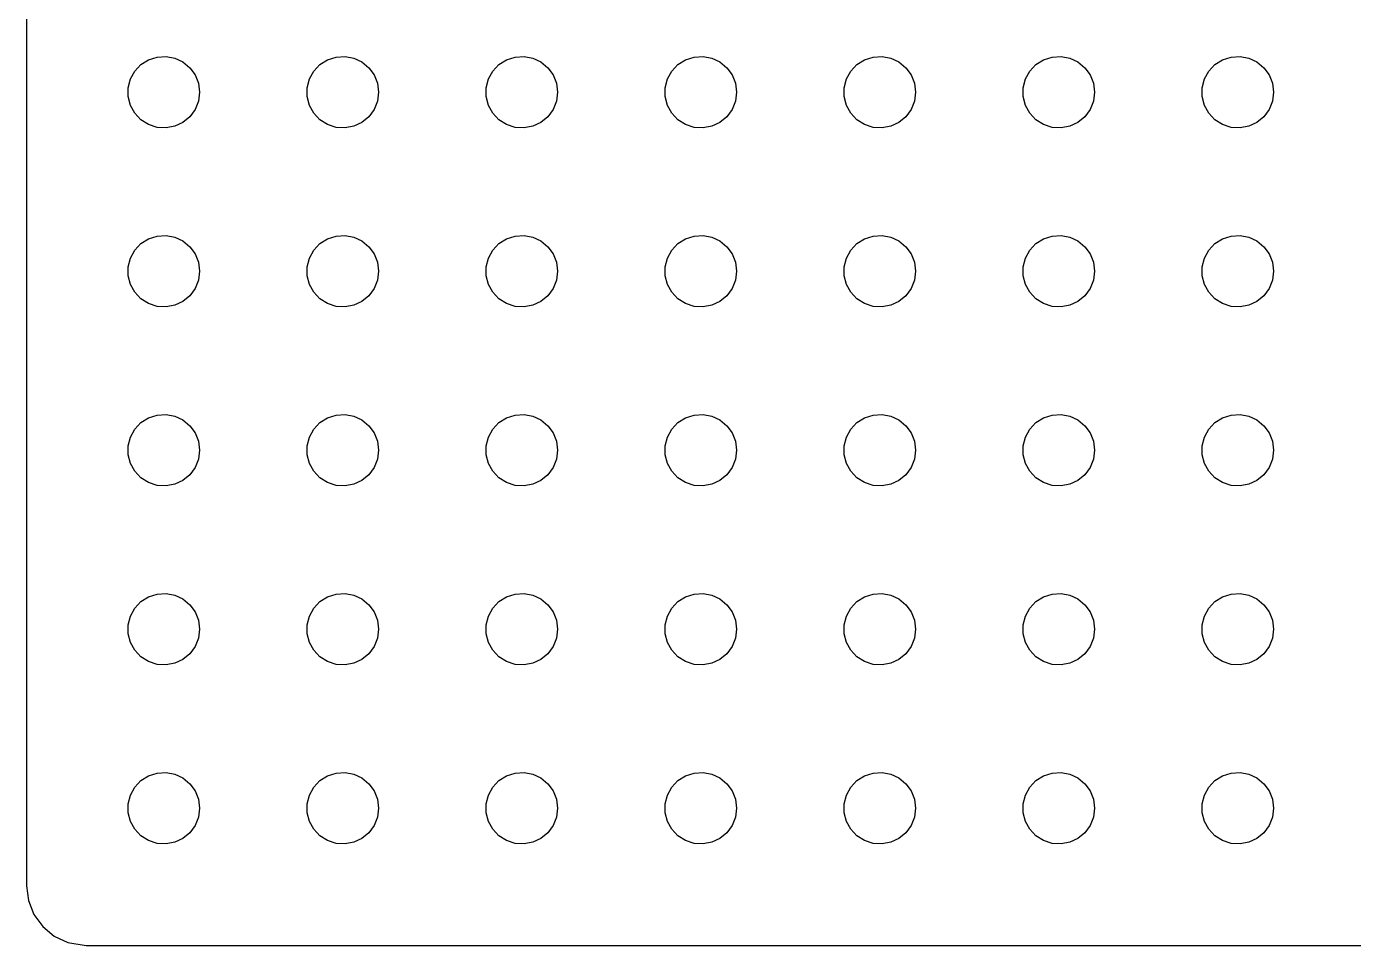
# Model space of a CAD drawing. Header units: metres. Extents: x -21 to 951, y -154 to 154.
# Drawn here: x 283.5 to 394.7, y -154 to -77 of the extents above; entities that cross this region are included whole.
import ezdxf

# ---------------------------------------------------------------- set-up
doc = ezdxf.new("R2010")
doc.units = ezdxf.units.M

msp = doc.modelspace()

# ---------------------------------------------------------------- linework, layer by layer
for p, q in [((283.5, 149), (283.5, -149)), ((293.088, -80.1885), (293.723, -79.7855)), ((293.723, -79.7855), (294.438, -79.5531)), ((294.438, -79.5531), (295.188, -79.5059)), ((295.188, -79.5059), (295.927, -79.6468)), ((295.927, -79.6468), (296.607, -79.967)), ((296.607, -79.967), (297.187, -80.4464)), ((308.088, -80.1885), (308.723, -79.7855)), ((308.723, -79.7855), (309.438, -79.5531)), ((309.438, -79.5531), (310.188, -79.5059)), ((310.188, -79.5059), (310.927, -79.6468)), ((310.927, -79.6468), (311.607, -79.967)), ((311.607, -79.967), (312.187, -80.4464)), ((323.088, -80.1885), (323.723, -79.7855)), ((323.723, -79.7855), (324.438, -79.5531)), ((324.438, -79.5531), (325.188, -79.5059)), ((325.188, -79.5059), (325.927, -79.6468)), ((325.927, -79.6468), (326.607, -79.967)), ((326.607, -79.967), (327.187, -80.4464)), ((338.088, -80.1885), (338.723, -79.7855)), ((338.723, -79.7855), (339.438, -79.5531)), ((339.438, -79.5531), (340.188, -79.5059)), ((340.188, -79.5059), (340.927, -79.6468)), ((340.927, -79.6468), (341.607, -79.967)), ((341.607, -79.967), (342.187, -80.4464)), ((353.088, -80.1885), (353.723, -79.7855)), ((353.723, -79.7855), (354.438, -79.5531)), ((354.438, -79.5531), (355.188, -79.5059)), ((355.188, -79.5059), (355.927, -79.6468)), ((355.927, -79.6468), (356.607, -79.967)), ((356.607, -79.967), (357.187, -80.4464)), ((368.088, -80.1885), (368.723, -79.7855)), ((368.723, -79.7855), (369.438, -79.5531)), ((369.438, -79.5531), (370.188, -79.5059)), ((370.188, -79.5059), (370.927, -79.6468)), ((370.927, -79.6468), (371.607, -79.967)), ((371.607, -79.967), (372.187, -80.4464)), ((383.088, -80.1885), (383.723, -79.7855)), ((383.723, -79.7855), (384.438, -79.5531)), ((384.438, -79.5531), (385.188, -79.5059)), ((385.188, -79.5059), (385.927, -79.6468)), ((385.927, -79.6468), (386.607, -79.967)), ((386.607, -79.967), (387.187, -80.4464)), ((292.211, -81.3956), (292.573, -80.7366)), ((292.573, -80.7366), (293.088, -80.1885)), ((297.187, -80.4464), (297.629, -81.0547)), ((297.629, -81.0547), (297.906, -81.7539)), ((307.211, -81.3956), (307.573, -80.7366)), ((307.573, -80.7366), (308.088, -80.1885)), ((312.187, -80.4464), (312.629, -81.0547)), ((312.629, -81.0547), (312.906, -81.7539)), ((322.211, -81.3956), (322.573, -80.7366)), ((322.573, -80.7366), (323.088, -80.1885)), ((327.187, -80.4464), (327.629, -81.0547)), ((327.629, -81.0547), (327.906, -81.7539)), ((337.211, -81.3956), (337.573, -80.7366)), ((337.573, -80.7366), (338.088, -80.1885)), ((342.187, -80.4464), (342.629, -81.0547)), ((342.629, -81.0547), (342.906, -81.7539)), ((352.211, -81.3956), (352.573, -80.7366)), ((352.573, -80.7366), (353.088, -80.1885)), ((357.187, -80.4464), (357.629, -81.0547)), ((357.629, -81.0547), (357.906, -81.7539)), ((367.211, -81.3956), (367.573, -80.7366)), ((367.573, -80.7366), (368.088, -80.1885)), ((372.187, -80.4464), (372.629, -81.0547)), ((372.629, -81.0547), (372.906, -81.7539)), ((382.211, -81.3956), (382.573, -80.7366)), ((382.573, -80.7366), (383.088, -80.1885)), ((387.187, -80.4464), (387.629, -81.0547)), ((387.629, -81.0547), (387.906, -81.7539)), ((292.024, -82.124), (292.211, -81.3956)), ((292.024, -82.876), (292.024, -82.124)), ((297.906, -81.7539), (298, -82.5)), ((307.024, -82.124), (307.211, -81.3956)), ((307.024, -82.876), (307.024, -82.124)), ((312.906, -81.7539), (313, -82.5)), ((322.024, -82.124), (322.211, -81.3956)), ((322.024, -82.876), (322.024, -82.124)), ((327.906, -81.7539), (328, -82.5)), ((337.024, -82.124), (337.211, -81.3956)), ((337.024, -82.876), (337.024, -82.124)), ((342.906, -81.7539), (343, -82.5)), ((352.024, -82.124), (352.211, -81.3956)), ((352.024, -82.876), (352.024, -82.124)), ((357.906, -81.7539), (358, -82.5)), ((367.024, -82.124), (367.211, -81.3956)), ((367.024, -82.876), (367.024, -82.124)), ((372.906, -81.7539), (373, -82.5)), ((382.024, -82.124), (382.211, -81.3956)), ((382.024, -82.876), (382.024, -82.124)), ((387.906, -81.7539), (388, -82.5)), ((292.211, -83.6044), (292.024, -82.876)), ((297.906, -83.2461), (297.629, -83.9453)), ((298, -82.5), (297.906, -83.2461)), ((307.211, -83.6044), (307.024, -82.876)), ((312.906, -83.2461), (312.629, -83.9453)), ((313, -82.5), (312.906, -83.2461)), ((322.211, -83.6044), (322.024, -82.876)), ((327.906, -83.2461), (327.629, -83.9453)), ((328, -82.5), (327.906, -83.2461)), ((337.211, -83.6044), (337.024, -82.876)), ((342.906, -83.2461), (342.629, -83.9453)), ((343, -82.5), (342.906, -83.2461)), ((352.211, -83.6044), (352.024, -82.876)), ((357.906, -83.2461), (357.629, -83.9453)), ((358, -82.5), (357.906, -83.2461)), ((367.211, -83.6044), (367.024, -82.876)), ((372.906, -83.2461), (372.629, -83.9453)), ((373, -82.5), (372.906, -83.2461)), ((382.211, -83.6044), (382.024, -82.876)), ((387.906, -83.2461), (387.629, -83.9453)), ((388, -82.5), (387.906, -83.2461)), ((292.573, -84.2634), (292.211, -83.6044)), ((293.088, -84.8115), (292.573, -84.2634)), ((297.629, -83.9453), (297.187, -84.5536)), ((307.573, -84.2634), (307.211, -83.6044)), ((308.088, -84.8115), (307.573, -84.2634)), ((312.629, -83.9453), (312.187, -84.5536)), ((322.573, -84.2634), (322.211, -83.6044)), ((323.088, -84.8115), (322.573, -84.2634)), ((327.629, -83.9453), (327.187, -84.5536)), ((337.573, -84.2634), (337.211, -83.6044)), ((338.088, -84.8115), (337.573, -84.2634)), ((342.629, -83.9453), (342.187, -84.5536)), ((352.573, -84.2634), (352.211, -83.6044)), ((353.088, -84.8115), (352.573, -84.2634)), ((357.629, -83.9453), (357.187, -84.5536)), ((367.573, -84.2634), (367.211, -83.6044)), ((368.088, -84.8115), (367.573, -84.2634)), ((372.629, -83.9453), (372.187, -84.5536)), ((382.573, -84.2634), (382.211, -83.6044)), ((383.088, -84.8115), (382.573, -84.2634)), ((387.629, -83.9453), (387.187, -84.5536)), ((293.723, -85.2145), (293.088, -84.8115)), ((294.438, -85.4469), (293.723, -85.2145)), ((295.188, -85.4941), (294.438, -85.4469)), ((295.927, -85.3532), (295.188, -85.4941)), ((296.607, -85.033), (295.927, -85.3532)), ((297.187, -84.5536), (296.607, -85.033)), ((308.723, -85.2145), (308.088, -84.8115)), ((309.438, -85.4469), (308.723, -85.2145)), ((310.188, -85.4941), (309.438, -85.4469)), ((310.927, -85.3532), (310.188, -85.4941)), ((311.607, -85.033), (310.927, -85.3532)), ((312.187, -84.5536), (311.607, -85.033)), ((323.723, -85.2145), (323.088, -84.8115)), ((324.438, -85.4469), (323.723, -85.2145)), ((325.188, -85.4941), (324.438, -85.4469)), ((325.927, -85.3532), (325.188, -85.4941)), ((326.607, -85.033), (325.927, -85.3532)), ((327.187, -84.5536), (326.607, -85.033)), ((338.723, -85.2145), (338.088, -84.8115)), ((339.438, -85.4469), (338.723, -85.2145)), ((340.188, -85.4941), (339.438, -85.4469)), ((340.927, -85.3532), (340.188, -85.4941)), ((341.607, -85.033), (340.927, -85.3532)), ((342.187, -84.5536), (341.607, -85.033)), ((353.723, -85.2145), (353.088, -84.8115)), ((354.438, -85.4469), (353.723, -85.2145)), ((355.188, -85.4941), (354.438, -85.4469)), ((355.927, -85.3532), (355.188, -85.4941)), ((356.607, -85.033), (355.927, -85.3532)), ((357.187, -84.5536), (356.607, -85.033)), ((368.723, -85.2145), (368.088, -84.8115)), ((369.438, -85.4469), (368.723, -85.2145)), ((370.188, -85.4941), (369.438, -85.4469)), ((370.927, -85.3532), (370.188, -85.4941)), ((371.607, -85.033), (370.927, -85.3532)), ((372.187, -84.5536), (371.607, -85.033)), ((383.723, -85.2145), (383.088, -84.8115)), ((384.438, -85.4469), (383.723, -85.2145)), ((385.188, -85.4941), (384.438, -85.4469)), ((385.927, -85.3532), (385.188, -85.4941)), ((386.607, -85.033), (385.927, -85.3532)), ((387.187, -84.5536), (386.607, -85.033)), ((294.438, -94.5531), (295.188, -94.5059)), ((295.188, -94.5059), (295.927, -94.6468)), ((309.438, -94.5531), (310.188, -94.5059)), ((310.188, -94.5059), (310.927, -94.6468)), ((324.438, -94.5531), (325.188, -94.5059)), ((325.188, -94.5059), (325.927, -94.6468)), ((339.438, -94.5531), (340.188, -94.5059)), ((340.188, -94.5059), (340.927, -94.6468)), ((354.438, -94.5531), (355.188, -94.5059)), ((355.188, -94.5059), (355.927, -94.6468)), ((369.438, -94.5531), (370.188, -94.5059)), ((370.188, -94.5059), (370.927, -94.6468)), ((384.438, -94.5531), (385.188, -94.5059)), ((385.188, -94.5059), (385.927, -94.6468)), ((292.573, -95.7366), (293.088, -95.1885)), ((293.088, -95.1885), (293.723, -94.7855)), ((293.723, -94.7855), (294.438, -94.5531)), ((295.927, -94.6468), (296.607, -94.967)), ((296.607, -94.967), (297.187, -95.4464)), ((297.187, -95.4464), (297.629, -96.0547)), ((307.573, -95.7366), (308.088, -95.1885)), ((308.088, -95.1885), (308.723, -94.7855)), ((308.723, -94.7855), (309.438, -94.5531)), ((310.927, -94.6468), (311.607, -94.967)), ((311.607, -94.967), (312.187, -95.4464)), ((312.187, -95.4464), (312.629, -96.0547)), ((322.573, -95.7366), (323.088, -95.1885)), ((323.088, -95.1885), (323.723, -94.7855)), ((323.723, -94.7855), (324.438, -94.5531)), ((325.927, -94.6468), (326.607, -94.967)), ((326.607, -94.967), (327.187, -95.4464)), ((327.187, -95.4464), (327.629, -96.0547)), ((337.573, -95.7366), (338.088, -95.1885)), ((338.088, -95.1885), (338.723, -94.7855)), ((338.723, -94.7855), (339.438, -94.5531)), ((340.927, -94.6468), (341.607, -94.967)), ((341.607, -94.967), (342.187, -95.4464)), ((342.187, -95.4464), (342.629, -96.0547)), ((352.573, -95.7366), (353.088, -95.1885)), ((353.088, -95.1885), (353.723, -94.7855)), ((353.723, -94.7855), (354.438, -94.5531)), ((355.927, -94.6468), (356.607, -94.967)), ((356.607, -94.967), (357.187, -95.4464)), ((357.187, -95.4464), (357.629, -96.0547)), ((367.573, -95.7366), (368.088, -95.1885)), ((368.088, -95.1885), (368.723, -94.7855)), ((368.723, -94.7855), (369.438, -94.5531)), ((370.927, -94.6468), (371.607, -94.967)), ((371.607, -94.967), (372.187, -95.4464)), ((372.187, -95.4464), (372.629, -96.0547)), ((382.573, -95.7366), (383.088, -95.1885)), ((383.088, -95.1885), (383.723, -94.7855)), ((383.723, -94.7855), (384.438, -94.5531)), ((385.927, -94.6468), (386.607, -94.967)), ((386.607, -94.967), (387.187, -95.4464)), ((387.187, -95.4464), (387.629, -96.0547)), ((292.024, -97.124), (292.211, -96.3956)), ((292.211, -96.3956), (292.573, -95.7366)), ((297.629, -96.0547), (297.906, -96.7539)), ((307.024, -97.124), (307.211, -96.3956)), ((307.211, -96.3956), (307.573, -95.7366)), ((312.629, -96.0547), (312.906, -96.7539)), ((322.024, -97.124), (322.211, -96.3956)), ((322.211, -96.3956), (322.573, -95.7366)), ((327.629, -96.0547), (327.906, -96.7539)), ((337.024, -97.124), (337.211, -96.3956)), ((337.211, -96.3956), (337.573, -95.7366)), ((342.629, -96.0547), (342.906, -96.7539)), ((352.024, -97.124), (352.211, -96.3956)), ((352.211, -96.3956), (352.573, -95.7366)), ((357.629, -96.0547), (357.906, -96.7539)), ((367.024, -97.124), (367.211, -96.3956)), ((367.211, -96.3956), (367.573, -95.7366)), ((372.629, -96.0547), (372.906, -96.7539)), ((382.024, -97.124), (382.211, -96.3956)), ((382.211, -96.3956), (382.573, -95.7366)), ((387.629, -96.0547), (387.906, -96.7539)), ((292.024, -97.876), (292.024, -97.124)), ((297.906, -96.7539), (298, -97.5)), ((298, -97.5), (297.906, -98.2461)), ((307.024, -97.876), (307.024, -97.124)), ((312.906, -96.7539), (313, -97.5)), ((313, -97.5), (312.906, -98.2461)), ((322.024, -97.876), (322.024, -97.124)), ((327.906, -96.7539), (328, -97.5)), ((328, -97.5), (327.906, -98.2461)), ((337.024, -97.876), (337.024, -97.124)), ((342.906, -96.7539), (343, -97.5)), ((343, -97.5), (342.906, -98.2461)), ((352.024, -97.876), (352.024, -97.124)), ((357.906, -96.7539), (358, -97.5)), ((358, -97.5), (357.906, -98.2461)), ((367.024, -97.876), (367.024, -97.124)), ((372.906, -96.7539), (373, -97.5)), ((373, -97.5), (372.906, -98.2461)), ((382.024, -97.876), (382.024, -97.124)), ((387.906, -96.7539), (388, -97.5)), ((388, -97.5), (387.906, -98.2461)), ((292.211, -98.6044), (292.024, -97.876)), ((292.573, -99.2634), (292.211, -98.6044)), ((297.629, -98.9453), (297.187, -99.5536)), ((297.906, -98.2461), (297.629, -98.9453)), ((307.211, -98.6044), (307.024, -97.876)), ((307.573, -99.2634), (307.211, -98.6044)), ((312.629, -98.9453), (312.187, -99.5536)), ((312.906, -98.2461), (312.629, -98.9453)), ((322.211, -98.6044), (322.024, -97.876)), ((322.573, -99.2634), (322.211, -98.6044)), ((327.629, -98.9453), (327.187, -99.5536)), ((327.906, -98.2461), (327.629, -98.9453)), ((337.211, -98.6044), (337.024, -97.876)), ((337.573, -99.2634), (337.211, -98.6044)), ((342.629, -98.9453), (342.187, -99.5536)), ((342.906, -98.2461), (342.629, -98.9453)), ((352.211, -98.6044), (352.024, -97.876)), ((352.573, -99.2634), (352.211, -98.6044)), ((357.629, -98.9453), (357.187, -99.5536)), ((357.906, -98.2461), (357.629, -98.9453)), ((367.211, -98.6044), (367.024, -97.876)), ((367.573, -99.2634), (367.211, -98.6044)), ((372.629, -98.9453), (372.187, -99.5536)), ((372.906, -98.2461), (372.629, -98.9453)), ((382.211, -98.6044), (382.024, -97.876)), ((382.573, -99.2634), (382.211, -98.6044)), ((387.629, -98.9453), (387.187, -99.5536)), ((387.906, -98.2461), (387.629, -98.9453)), ((293.088, -99.8115), (292.573, -99.2634)), ((293.723, -100.214), (293.088, -99.8115)), ((296.607, -100.033), (295.927, -100.353)), ((297.187, -99.5536), (296.607, -100.033)), ((308.088, -99.8115), (307.573, -99.2634)), ((308.723, -100.214), (308.088, -99.8115)), ((311.607, -100.033), (310.927, -100.353)), ((312.187, -99.5536), (311.607, -100.033)), ((323.088, -99.8115), (322.573, -99.2634)), ((323.723, -100.214), (323.088, -99.8115)), ((326.607, -100.033), (325.927, -100.353)), ((327.187, -99.5536), (326.607, -100.033)), ((338.088, -99.8115), (337.573, -99.2634)), ((338.723, -100.214), (338.088, -99.8115)), ((341.607, -100.033), (340.927, -100.353)), ((342.187, -99.5536), (341.607, -100.033)), ((353.088, -99.8115), (352.573, -99.2634)), ((353.723, -100.214), (353.088, -99.8115)), ((356.607, -100.033), (355.927, -100.353)), ((357.187, -99.5536), (356.607, -100.033)), ((368.088, -99.8115), (367.573, -99.2634)), ((368.723, -100.214), (368.088, -99.8115)), ((371.607, -100.033), (370.927, -100.353)), ((372.187, -99.5536), (371.607, -100.033)), ((383.088, -99.8115), (382.573, -99.2634)), ((383.723, -100.214), (383.088, -99.8115)), ((386.607, -100.033), (385.927, -100.353)), ((387.187, -99.5536), (386.607, -100.033)), ((294.438, -100.447), (293.723, -100.214)), ((295.188, -100.494), (294.438, -100.447)), ((295.927, -100.353), (295.188, -100.494)), ((309.438, -100.447), (308.723, -100.214)), ((310.188, -100.494), (309.438, -100.447)), ((310.927, -100.353), (310.188, -100.494)), ((324.438, -100.447), (323.723, -100.214)), ((325.188, -100.494), (324.438, -100.447)), ((325.927, -100.353), (325.188, -100.494)), ((339.438, -100.447), (338.723, -100.214)), ((340.188, -100.494), (339.438, -100.447)), ((340.927, -100.353), (340.188, -100.494)), ((354.438, -100.447), (353.723, -100.214)), ((355.188, -100.494), (354.438, -100.447)), ((355.927, -100.353), (355.188, -100.494)), ((369.438, -100.447), (368.723, -100.214)), ((370.188, -100.494), (369.438, -100.447)), ((370.927, -100.353), (370.188, -100.494)), ((384.438, -100.447), (383.723, -100.214)), ((385.188, -100.494), (384.438, -100.447)), ((385.927, -100.353), (385.188, -100.494)), ((293.088, -110.188), (293.723, -109.786)), ((293.723, -109.786), (294.438, -109.553)), ((294.438, -109.553), (295.188, -109.506)), ((295.188, -109.506), (295.927, -109.647)), ((295.927, -109.647), (296.607, -109.967)), ((296.607, -109.967), (297.187, -110.446)), ((308.088, -110.188), (308.723, -109.786)), ((308.723, -109.786), (309.438, -109.553)), ((309.438, -109.553), (310.188, -109.506)), ((310.188, -109.506), (310.927, -109.647)), ((310.927, -109.647), (311.607, -109.967)), ((311.607, -109.967), (312.187, -110.446)), ((323.088, -110.188), (323.723, -109.786)), ((323.723, -109.786), (324.438, -109.553)), ((324.438, -109.553), (325.188, -109.506)), ((325.188, -109.506), (325.927, -109.647)), ((325.927, -109.647), (326.607, -109.967)), ((326.607, -109.967), (327.187, -110.446)), ((338.088, -110.188), (338.723, -109.786)), ((338.723, -109.786), (339.438, -109.553)), ((339.438, -109.553), (340.188, -109.506)), ((340.188, -109.506), (340.927, -109.647)), ((340.927, -109.647), (341.607, -109.967)), ((341.607, -109.967), (342.187, -110.446)), ((353.088, -110.188), (353.723, -109.786)), ((353.723, -109.786), (354.438, -109.553)), ((354.438, -109.553), (355.188, -109.506)), ((355.188, -109.506), (355.927, -109.647)), ((355.927, -109.647), (356.607, -109.967)), ((356.607, -109.967), (357.187, -110.446)), ((368.088, -110.188), (368.723, -109.786)), ((368.723, -109.786), (369.438, -109.553)), ((369.438, -109.553), (370.188, -109.506)), ((370.188, -109.506), (370.927, -109.647)), ((370.927, -109.647), (371.607, -109.967)), ((371.607, -109.967), (372.187, -110.446)), ((383.088, -110.188), (383.723, -109.786)), ((383.723, -109.786), (384.438, -109.553)), ((384.438, -109.553), (385.188, -109.506)), ((385.188, -109.506), (385.927, -109.647)), ((385.927, -109.647), (386.607, -109.967)), ((386.607, -109.967), (387.187, -110.446)), ((292.211, -111.396), (292.573, -110.737)), ((292.573, -110.737), (293.088, -110.188)), ((297.187, -110.446), (297.629, -111.055)), ((297.629, -111.055), (297.906, -111.754)), ((307.211, -111.396), (307.573, -110.737)), ((307.573, -110.737), (308.088, -110.188)), ((312.187, -110.446), (312.629, -111.055)), ((312.629, -111.055), (312.906, -111.754)), ((322.211, -111.396), (322.573, -110.737)), ((322.573, -110.737), (323.088, -110.188)), ((327.187, -110.446), (327.629, -111.055)), ((327.629, -111.055), (327.906, -111.754)), ((337.211, -111.396), (337.573, -110.737)), ((337.573, -110.737), (338.088, -110.188)), ((342.187, -110.446), (342.629, -111.055)), ((342.629, -111.055), (342.906, -111.754)), ((352.211, -111.396), (352.573, -110.737)), ((352.573, -110.737), (353.088, -110.188)), ((357.187, -110.446), (357.629, -111.055)), ((357.629, -111.055), (357.906, -111.754)), ((367.211, -111.396), (367.573, -110.737)), ((367.573, -110.737), (368.088, -110.188)), ((372.187, -110.446), (372.629, -111.055)), ((372.629, -111.055), (372.906, -111.754)), ((382.211, -111.396), (382.573, -110.737)), ((382.573, -110.737), (383.088, -110.188)), ((387.187, -110.446), (387.629, -111.055)), ((387.629, -111.055), (387.906, -111.754)), ((292.024, -112.124), (292.211, -111.396)), ((292.024, -112.876), (292.024, -112.124)), ((297.906, -111.754), (298, -112.5)), ((307.024, -112.124), (307.211, -111.396)), ((307.024, -112.876), (307.024, -112.124)), ((312.906, -111.754), (313, -112.5)), ((322.024, -112.124), (322.211, -111.396)), ((322.024, -112.876), (322.024, -112.124)), ((327.906, -111.754), (328, -112.5)), ((337.024, -112.124), (337.211, -111.396)), ((337.024, -112.876), (337.024, -112.124)), ((342.906, -111.754), (343, -112.5)), ((352.024, -112.124), (352.211, -111.396)), ((352.024, -112.876), (352.024, -112.124)), ((357.906, -111.754), (358, -112.5)), ((367.024, -112.124), (367.211, -111.396)), ((367.024, -112.876), (367.024, -112.124)), ((372.906, -111.754), (373, -112.5)), ((382.024, -112.124), (382.211, -111.396)), ((382.024, -112.876), (382.024, -112.124)), ((387.906, -111.754), (388, -112.5)), ((292.211, -113.604), (292.024, -112.876)), ((297.906, -113.246), (297.629, -113.945)), ((298, -112.5), (297.906, -113.246)), ((307.211, -113.604), (307.024, -112.876)), ((312.906, -113.246), (312.629, -113.945)), ((313, -112.5), (312.906, -113.246)), ((322.211, -113.604), (322.024, -112.876)), ((327.906, -113.246), (327.629, -113.945)), ((328, -112.5), (327.906, -113.246)), ((337.211, -113.604), (337.024, -112.876)), ((342.906, -113.246), (342.629, -113.945)), ((343, -112.5), (342.906, -113.246)), ((352.211, -113.604), (352.024, -112.876)), ((357.906, -113.246), (357.629, -113.945)), ((358, -112.5), (357.906, -113.246)), ((367.211, -113.604), (367.024, -112.876)), ((372.906, -113.246), (372.629, -113.945)), ((373, -112.5), (372.906, -113.246)), ((382.211, -113.604), (382.024, -112.876)), ((387.906, -113.246), (387.629, -113.945)), ((388, -112.5), (387.906, -113.246)), ((292.573, -114.263), (292.211, -113.604)), ((293.088, -114.812), (292.573, -114.263)), ((297.629, -113.945), (297.187, -114.554)), ((307.573, -114.263), (307.211, -113.604)), ((308.088, -114.812), (307.573, -114.263)), ((312.629, -113.945), (312.187, -114.554)), ((322.573, -114.263), (322.211, -113.604)), ((323.088, -114.812), (322.573, -114.263)), ((327.629, -113.945), (327.187, -114.554)), ((337.573, -114.263), (337.211, -113.604)), ((338.088, -114.812), (337.573, -114.263)), ((342.629, -113.945), (342.187, -114.554)), ((352.573, -114.263), (352.211, -113.604)), ((353.088, -114.812), (352.573, -114.263)), ((357.629, -113.945), (357.187, -114.554)), ((367.573, -114.263), (367.211, -113.604)), ((368.088, -114.812), (367.573, -114.263)), ((372.629, -113.945), (372.187, -114.554)), ((382.573, -114.263), (382.211, -113.604)), ((383.088, -114.812), (382.573, -114.263)), ((387.629, -113.945), (387.187, -114.554)), ((293.723, -115.214), (293.088, -114.812)), ((294.438, -115.447), (293.723, -115.214)), ((295.188, -115.494), (294.438, -115.447)), ((295.927, -115.353), (295.188, -115.494)), ((296.607, -115.033), (295.927, -115.353)), ((297.187, -114.554), (296.607, -115.033)), ((308.723, -115.214), (308.088, -114.812)), ((309.438, -115.447), (308.723, -115.214)), ((310.188, -115.494), (309.438, -115.447)), ((310.927, -115.353), (310.188, -115.494)), ((311.607, -115.033), (310.927, -115.353)), ((312.187, -114.554), (311.607, -115.033)), ((323.723, -115.214), (323.088, -114.812)), ((324.438, -115.447), (323.723, -115.214)), ((325.188, -115.494), (324.438, -115.447)), ((325.927, -115.353), (325.188, -115.494)), ((326.607, -115.033), (325.927, -115.353)), ((327.187, -114.554), (326.607, -115.033)), ((338.723, -115.214), (338.088, -114.812)), ((339.438, -115.447), (338.723, -115.214)), ((340.188, -115.494), (339.438, -115.447)), ((340.927, -115.353), (340.188, -115.494)), ((341.607, -115.033), (340.927, -115.353)), ((342.187, -114.554), (341.607, -115.033)), ((353.723, -115.214), (353.088, -114.812)), ((354.438, -115.447), (353.723, -115.214)), ((355.188, -115.494), (354.438, -115.447)), ((355.927, -115.353), (355.188, -115.494)), ((356.607, -115.033), (355.927, -115.353)), ((357.187, -114.554), (356.607, -115.033)), ((368.723, -115.214), (368.088, -114.812)), ((369.438, -115.447), (368.723, -115.214)), ((370.188, -115.494), (369.438, -115.447)), ((370.927, -115.353), (370.188, -115.494)), ((371.607, -115.033), (370.927, -115.353)), ((372.187, -114.554), (371.607, -115.033)), ((383.723, -115.214), (383.088, -114.812)), ((384.438, -115.447), (383.723, -115.214)), ((385.188, -115.494), (384.438, -115.447)), ((385.927, -115.353), (385.188, -115.494)), ((386.607, -115.033), (385.927, -115.353)), ((387.187, -114.554), (386.607, -115.033)), ((294.438, -124.553), (295.188, -124.506)), ((295.188, -124.506), (295.927, -124.647)), ((309.438, -124.553), (310.188, -124.506)), ((310.188, -124.506), (310.927, -124.647)), ((324.438, -124.553), (325.188, -124.506)), ((325.188, -124.506), (325.927, -124.647)), ((339.438, -124.553), (340.188, -124.506)), ((340.188, -124.506), (340.927, -124.647)), ((354.438, -124.553), (355.188, -124.506)), ((355.188, -124.506), (355.927, -124.647)), ((369.438, -124.553), (370.188, -124.506)), ((370.188, -124.506), (370.927, -124.647)), ((384.438, -124.553), (385.188, -124.506)), ((385.188, -124.506), (385.927, -124.647)), ((292.573, -125.737), (293.088, -125.188)), ((293.088, -125.188), (293.723, -124.786)), ((293.723, -124.786), (294.438, -124.553)), ((295.927, -124.647), (296.607, -124.967)), ((296.607, -124.967), (297.187, -125.446)), ((297.187, -125.446), (297.629, -126.055)), ((307.573, -125.737), (308.088, -125.188)), ((308.088, -125.188), (308.723, -124.786)), ((308.723, -124.786), (309.438, -124.553)), ((310.927, -124.647), (311.607, -124.967)), ((311.607, -124.967), (312.187, -125.446)), ((312.187, -125.446), (312.629, -126.055)), ((322.573, -125.737), (323.088, -125.188)), ((323.088, -125.188), (323.723, -124.786)), ((323.723, -124.786), (324.438, -124.553)), ((325.927, -124.647), (326.607, -124.967)), ((326.607, -124.967), (327.187, -125.446)), ((327.187, -125.446), (327.629, -126.055)), ((337.573, -125.737), (338.088, -125.188)), ((338.088, -125.188), (338.723, -124.786)), ((338.723, -124.786), (339.438, -124.553)), ((340.927, -124.647), (341.607, -124.967)), ((341.607, -124.967), (342.187, -125.446)), ((342.187, -125.446), (342.629, -126.055)), ((352.573, -125.737), (353.088, -125.188)), ((353.088, -125.188), (353.723, -124.786)), ((353.723, -124.786), (354.438, -124.553)), ((355.927, -124.647), (356.607, -124.967)), ((356.607, -124.967), (357.187, -125.446)), ((357.187, -125.446), (357.629, -126.055)), ((367.573, -125.737), (368.088, -125.188)), ((368.088, -125.188), (368.723, -124.786)), ((368.723, -124.786), (369.438, -124.553)), ((370.927, -124.647), (371.607, -124.967)), ((371.607, -124.967), (372.187, -125.446)), ((372.187, -125.446), (372.629, -126.055)), ((382.573, -125.737), (383.088, -125.188)), ((383.088, -125.188), (383.723, -124.786)), ((383.723, -124.786), (384.438, -124.553)), ((385.927, -124.647), (386.607, -124.967)), ((386.607, -124.967), (387.187, -125.446)), ((387.187, -125.446), (387.629, -126.055)), ((292.024, -127.124), (292.211, -126.396)), ((292.211, -126.396), (292.573, -125.737)), ((297.629, -126.055), (297.906, -126.754)), ((297.906, -126.754), (298, -127.5)), ((307.024, -127.124), (307.211, -126.396)), ((307.211, -126.396), (307.573, -125.737)), ((312.629, -126.055), (312.906, -126.754)), ((312.906, -126.754), (313, -127.5)), ((322.024, -127.124), (322.211, -126.396)), ((322.211, -126.396), (322.573, -125.737)), ((327.629, -126.055), (327.906, -126.754)), ((327.906, -126.754), (328, -127.5)), ((337.024, -127.124), (337.211, -126.396)), ((337.211, -126.396), (337.573, -125.737)), ((342.629, -126.055), (342.906, -126.754)), ((342.906, -126.754), (343, -127.5)), ((352.024, -127.124), (352.211, -126.396)), ((352.211, -126.396), (352.573, -125.737)), ((357.629, -126.055), (357.906, -126.754)), ((357.906, -126.754), (358, -127.5)), ((367.024, -127.124), (367.211, -126.396)), ((367.211, -126.396), (367.573, -125.737)), ((372.629, -126.055), (372.906, -126.754)), ((372.906, -126.754), (373, -127.5)), ((382.024, -127.124), (382.211, -126.396)), ((382.211, -126.396), (382.573, -125.737)), ((387.629, -126.055), (387.906, -126.754)), ((387.906, -126.754), (388, -127.5)), ((292.024, -127.876), (292.024, -127.124)), ((298, -127.5), (297.906, -128.246)), ((307.024, -127.876), (307.024, -127.124)), ((313, -127.5), (312.906, -128.246)), ((322.024, -127.876), (322.024, -127.124)), ((328, -127.5), (327.906, -128.246)), ((337.024, -127.876), (337.024, -127.124)), ((343, -127.5), (342.906, -128.246)), ((352.024, -127.876), (352.024, -127.124)), ((358, -127.5), (357.906, -128.246)), ((367.024, -127.876), (367.024, -127.124)), ((373, -127.5), (372.906, -128.246)), ((382.024, -127.876), (382.024, -127.124)), ((388, -127.5), (387.906, -128.246)), ((292.211, -128.604), (292.024, -127.876)), ((292.573, -129.263), (292.211, -128.604)), ((297.629, -128.945), (297.187, -129.554)), ((297.906, -128.246), (297.629, -128.945)), ((307.211, -128.604), (307.024, -127.876)), ((307.573, -129.263), (307.211, -128.604)), ((312.629, -128.945), (312.187, -129.554)), ((312.906, -128.246), (312.629, -128.945)), ((322.211, -128.604), (322.024, -127.876)), ((322.573, -129.263), (322.211, -128.604)), ((327.629, -128.945), (327.187, -129.554)), ((327.906, -128.246), (327.629, -128.945)), ((337.211, -128.604), (337.024, -127.876)), ((337.573, -129.263), (337.211, -128.604)), ((342.629, -128.945), (342.187, -129.554)), ((342.906, -128.246), (342.629, -128.945)), ((352.211, -128.604), (352.024, -127.876)), ((352.573, -129.263), (352.211, -128.604)), ((357.629, -128.945), (357.187, -129.554)), ((357.906, -128.246), (357.629, -128.945)), ((367.211, -128.604), (367.024, -127.876)), ((367.573, -129.263), (367.211, -128.604)), ((372.629, -128.945), (372.187, -129.554)), ((372.906, -128.246), (372.629, -128.945)), ((382.211, -128.604), (382.024, -127.876)), ((382.573, -129.263), (382.211, -128.604)), ((387.629, -128.945), (387.187, -129.554)), ((387.906, -128.246), (387.629, -128.945)), ((293.088, -129.812), (292.573, -129.263)), ((293.723, -130.214), (293.088, -129.812)), ((296.607, -130.033), (295.927, -130.353)), ((297.187, -129.554), (296.607, -130.033)), ((308.088, -129.812), (307.573, -129.263)), ((308.723, -130.214), (308.088, -129.812)), ((311.607, -130.033), (310.927, -130.353)), ((312.187, -129.554), (311.607, -130.033)), ((323.088, -129.812), (322.573, -129.263)), ((323.723, -130.214), (323.088, -129.812)), ((326.607, -130.033), (325.927, -130.353)), ((327.187, -129.554), (326.607, -130.033)), ((338.088, -129.812), (337.573, -129.263)), ((338.723, -130.214), (338.088, -129.812)), ((341.607, -130.033), (340.927, -130.353)), ((342.187, -129.554), (341.607, -130.033)), ((353.088, -129.812), (352.573, -129.263)), ((353.723, -130.214), (353.088, -129.812)), ((356.607, -130.033), (355.927, -130.353)), ((357.187, -129.554), (356.607, -130.033)), ((368.088, -129.812), (367.573, -129.263)), ((368.723, -130.214), (368.088, -129.812)), ((371.607, -130.033), (370.927, -130.353)), ((372.187, -129.554), (371.607, -130.033)), ((383.088, -129.812), (382.573, -129.263)), ((383.723, -130.214), (383.088, -129.812)), ((386.607, -130.033), (385.927, -130.353)), ((387.187, -129.554), (386.607, -130.033)), ((294.438, -130.447), (293.723, -130.214)), ((295.188, -130.494), (294.438, -130.447)), ((295.927, -130.353), (295.188, -130.494)), ((309.438, -130.447), (308.723, -130.214)), ((310.188, -130.494), (309.438, -130.447)), ((310.927, -130.353), (310.188, -130.494)), ((324.438, -130.447), (323.723, -130.214)), ((325.188, -130.494), (324.438, -130.447)), ((325.927, -130.353), (325.188, -130.494)), ((339.438, -130.447), (338.723, -130.214)), ((340.188, -130.494), (339.438, -130.447)), ((340.927, -130.353), (340.188, -130.494)), ((354.438, -130.447), (353.723, -130.214)), ((355.188, -130.494), (354.438, -130.447)), ((355.927, -130.353), (355.188, -130.494)), ((369.438, -130.447), (368.723, -130.214)), ((370.188, -130.494), (369.438, -130.447)), ((370.927, -130.353), (370.188, -130.494)), ((384.438, -130.447), (383.723, -130.214)), ((385.188, -130.494), (384.438, -130.447)), ((385.927, -130.353), (385.188, -130.494)), ((293.088, -140.188), (293.723, -139.786)), ((293.723, -139.786), (294.438, -139.553)), ((294.438, -139.553), (295.188, -139.506)), ((295.188, -139.506), (295.927, -139.647)), ((295.927, -139.647), (296.607, -139.967)), ((296.607, -139.967), (297.187, -140.446)), ((308.088, -140.188), (308.723, -139.786)), ((308.723, -139.786), (309.438, -139.553)), ((309.438, -139.553), (310.188, -139.506)), ((310.188, -139.506), (310.927, -139.647)), ((310.927, -139.647), (311.607, -139.967)), ((311.607, -139.967), (312.187, -140.446)), ((323.088, -140.188), (323.723, -139.786)), ((323.723, -139.786), (324.438, -139.553)), ((324.438, -139.553), (325.188, -139.506)), ((325.188, -139.506), (325.927, -139.647)), ((325.927, -139.647), (326.607, -139.967)), ((326.607, -139.967), (327.187, -140.446)), ((338.088, -140.188), (338.723, -139.786)), ((338.723, -139.786), (339.438, -139.553)), ((339.438, -139.553), (340.188, -139.506)), ((340.188, -139.506), (340.927, -139.647)), ((340.927, -139.647), (341.607, -139.967)), ((341.607, -139.967), (342.187, -140.446)), ((353.088, -140.188), (353.723, -139.786)), ((353.723, -139.786), (354.438, -139.553)), ((354.438, -139.553), (355.188, -139.506)), ((355.188, -139.506), (355.927, -139.647)), ((355.927, -139.647), (356.607, -139.967)), ((356.607, -139.967), (357.187, -140.446)), ((368.088, -140.188), (368.723, -139.786)), ((368.723, -139.786), (369.438, -139.553)), ((369.438, -139.553), (370.188, -139.506)), ((370.188, -139.506), (370.927, -139.647)), ((370.927, -139.647), (371.607, -139.967)), ((371.607, -139.967), (372.187, -140.446)), ((383.088, -140.188), (383.723, -139.786)), ((383.723, -139.786), (384.438, -139.553)), ((384.438, -139.553), (385.188, -139.506)), ((385.188, -139.506), (385.927, -139.647)), ((385.927, -139.647), (386.607, -139.967)), ((386.607, -139.967), (387.187, -140.446)), ((292.211, -141.396), (292.573, -140.737)), ((292.573, -140.737), (293.088, -140.188)), ((297.187, -140.446), (297.629, -141.055)), ((297.629, -141.055), (297.906, -141.754)), ((307.211, -141.396), (307.573, -140.737)), ((307.573, -140.737), (308.088, -140.188)), ((312.187, -140.446), (312.629, -141.055)), ((312.629, -141.055), (312.906, -141.754)), ((322.211, -141.396), (322.573, -140.737)), ((322.573, -140.737), (323.088, -140.188)), ((327.187, -140.446), (327.629, -141.055)), ((327.629, -141.055), (327.906, -141.754)), ((337.211, -141.396), (337.573, -140.737)), ((337.573, -140.737), (338.088, -140.188)), ((342.187, -140.446), (342.629, -141.055)), ((342.629, -141.055), (342.906, -141.754)), ((352.211, -141.396), (352.573, -140.737)), ((352.573, -140.737), (353.088, -140.188)), ((357.187, -140.446), (357.629, -141.055)), ((357.629, -141.055), (357.906, -141.754)), ((367.211, -141.396), (367.573, -140.737)), ((367.573, -140.737), (368.088, -140.188)), ((372.187, -140.446), (372.629, -141.055)), ((372.629, -141.055), (372.906, -141.754)), ((382.211, -141.396), (382.573, -140.737)), ((382.573, -140.737), (383.088, -140.188)), ((387.187, -140.446), (387.629, -141.055)), ((387.629, -141.055), (387.906, -141.754)), ((292.024, -142.124), (292.211, -141.396)), ((292.024, -142.876), (292.024, -142.124)), ((297.906, -141.754), (298, -142.5)), ((307.024, -142.124), (307.211, -141.396)), ((307.024, -142.876), (307.024, -142.124)), ((312.906, -141.754), (313, -142.5)), ((322.024, -142.124), (322.211, -141.396)), ((322.024, -142.876), (322.024, -142.124)), ((327.906, -141.754), (328, -142.5)), ((337.024, -142.124), (337.211, -141.396)), ((337.024, -142.876), (337.024, -142.124)), ((342.906, -141.754), (343, -142.5)), ((352.024, -142.124), (352.211, -141.396)), ((352.024, -142.876), (352.024, -142.124)), ((357.906, -141.754), (358, -142.5)), ((367.024, -142.124), (367.211, -141.396)), ((367.024, -142.876), (367.024, -142.124)), ((372.906, -141.754), (373, -142.5)), ((382.024, -142.124), (382.211, -141.396)), ((382.024, -142.876), (382.024, -142.124)), ((387.906, -141.754), (388, -142.5)), ((292.211, -143.604), (292.024, -142.876)), ((297.906, -143.246), (297.629, -143.945)), ((298, -142.5), (297.906, -143.246)), ((307.211, -143.604), (307.024, -142.876)), ((312.906, -143.246), (312.629, -143.945)), ((313, -142.5), (312.906, -143.246)), ((322.211, -143.604), (322.024, -142.876)), ((327.906, -143.246), (327.629, -143.945)), ((328, -142.5), (327.906, -143.246)), ((337.211, -143.604), (337.024, -142.876)), ((342.906, -143.246), (342.629, -143.945)), ((343, -142.5), (342.906, -143.246)), ((352.211, -143.604), (352.024, -142.876)), ((357.906, -143.246), (357.629, -143.945)), ((358, -142.5), (357.906, -143.246)), ((367.211, -143.604), (367.024, -142.876)), ((372.906, -143.246), (372.629, -143.945)), ((373, -142.5), (372.906, -143.246)), ((382.211, -143.604), (382.024, -142.876)), ((387.906, -143.246), (387.629, -143.945)), ((388, -142.5), (387.906, -143.246)), ((292.573, -144.263), (292.211, -143.604)), ((293.088, -144.812), (292.573, -144.263)), ((297.629, -143.945), (297.187, -144.554)), ((307.573, -144.263), (307.211, -143.604)), ((308.088, -144.812), (307.573, -144.263)), ((312.629, -143.945), (312.187, -144.554)), ((322.573, -144.263), (322.211, -143.604)), ((323.088, -144.812), (322.573, -144.263)), ((327.629, -143.945), (327.187, -144.554)), ((337.573, -144.263), (337.211, -143.604)), ((338.088, -144.812), (337.573, -144.263)), ((342.629, -143.945), (342.187, -144.554)), ((352.573, -144.263), (352.211, -143.604)), ((353.088, -144.812), (352.573, -144.263)), ((357.629, -143.945), (357.187, -144.554)), ((367.573, -144.263), (367.211, -143.604)), ((368.088, -144.812), (367.573, -144.263)), ((372.629, -143.945), (372.187, -144.554)), ((382.573, -144.263), (382.211, -143.604)), ((383.088, -144.812), (382.573, -144.263)), ((387.629, -143.945), (387.187, -144.554)), ((293.723, -145.214), (293.088, -144.812)), ((294.438, -145.447), (293.723, -145.214)), ((295.188, -145.494), (294.438, -145.447)), ((295.927, -145.353), (295.188, -145.494)), ((296.607, -145.033), (295.927, -145.353)), ((297.187, -144.554), (296.607, -145.033)), ((308.723, -145.214), (308.088, -144.812)), ((309.438, -145.447), (308.723, -145.214)), ((310.188, -145.494), (309.438, -145.447)), ((310.927, -145.353), (310.188, -145.494)), ((311.607, -145.033), (310.927, -145.353)), ((312.187, -144.554), (311.607, -145.033)), ((323.723, -145.214), (323.088, -144.812)), ((324.438, -145.447), (323.723, -145.214)), ((325.188, -145.494), (324.438, -145.447)), ((325.927, -145.353), (325.188, -145.494)), ((326.607, -145.033), (325.927, -145.353)), ((327.187, -144.554), (326.607, -145.033)), ((338.723, -145.214), (338.088, -144.812)), ((339.438, -145.447), (338.723, -145.214)), ((340.188, -145.494), (339.438, -145.447)), ((340.927, -145.353), (340.188, -145.494)), ((341.607, -145.033), (340.927, -145.353)), ((342.187, -144.554), (341.607, -145.033)), ((353.723, -145.214), (353.088, -144.812)), ((354.438, -145.447), (353.723, -145.214)), ((355.188, -145.494), (354.438, -145.447)), ((355.927, -145.353), (355.188, -145.494)), ((356.607, -145.033), (355.927, -145.353)), ((357.187, -144.554), (356.607, -145.033)), ((368.723, -145.214), (368.088, -144.812)), ((369.438, -145.447), (368.723, -145.214)), ((370.188, -145.494), (369.438, -145.447)), ((370.927, -145.353), (370.188, -145.494)), ((371.607, -145.033), (370.927, -145.353)), ((372.187, -144.554), (371.607, -145.033)), ((383.723, -145.214), (383.088, -144.812)), ((384.438, -145.447), (383.723, -145.214)), ((385.188, -145.494), (384.438, -145.447)), ((385.927, -145.353), (385.188, -145.494)), ((386.607, -145.033), (385.927, -145.353)), ((387.187, -144.554), (386.607, -145.033)), ((283.5, -149), (283.657, -150.243)), ((283.657, -150.243), (284.118, -151.409)), ((284.118, -151.409), (284.855, -152.423)), ((284.855, -152.423), (285.821, -153.222)), ((285.821, -153.222), (286.955, -153.755)), ((286.955, -153.755), (288.5, -154)), ((288.5, -154), (511.5, -154))]:
    msp.add_line(p, q)

doc.saveas('drawing.dxf')
